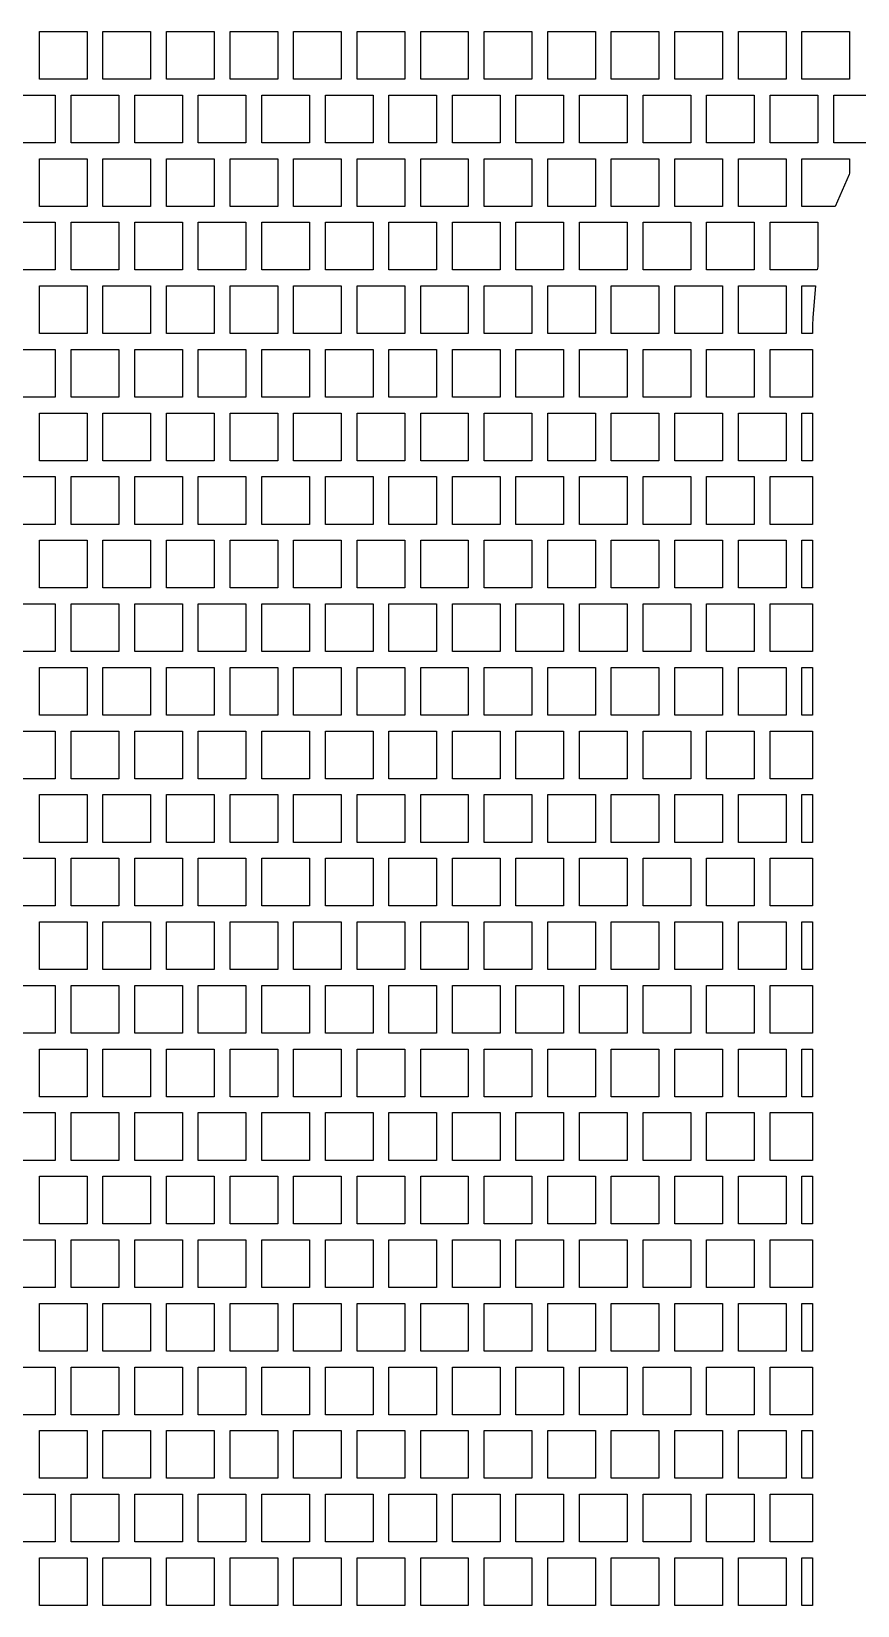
# Model space of a CAD drawing. Header units: metres. Extents: x 32 to 1978, y 32 to 1968.
# Drawn here: x 290 to 550, y 1472.5 to 1967.5 of the extents above; entities that cross this region are included whole.
import ezdxf

# ---------------------------------------------------------------- set-up
doc = ezdxf.new("R2010")
doc.units = ezdxf.units.M

msp = doc.modelspace()

# ---------------------------------------------------------------- linework, layer by layer
for points in [[(292.5, 1952.5), (292.5, 1967.5), (307.5, 1967.5), (307.5, 1952.5), (292.5, 1952.5), (292.5, 1952.5)], [(312.5, 1952.5), (312.5, 1967.5), (327.5, 1967.5), (327.5, 1952.5), (312.5, 1952.5), (312.5, 1952.5)], [(332.5, 1952.5), (332.5, 1967.5), (347.5, 1967.5), (347.5, 1952.5), (332.5, 1952.5), (332.5, 1952.5)], [(352.5, 1952.5), (352.5, 1967.5), (367.5, 1967.5), (367.5, 1952.5), (352.5, 1952.5), (352.5, 1952.5)], [(372.5, 1952.5), (372.5, 1967.5), (387.5, 1967.5), (387.5, 1952.5), (372.5, 1952.5), (372.5, 1952.5)], [(392.5, 1952.5), (392.5, 1967.5), (407.5, 1967.5), (407.5, 1952.5), (392.5, 1952.5), (392.5, 1952.5)], [(412.5, 1952.5), (412.5, 1967.5), (427.5, 1967.5), (427.5, 1952.5), (412.5, 1952.5), (412.5, 1952.5)], [(432.5, 1952.5), (432.5, 1967.5), (447.5, 1967.5), (447.5, 1952.5), (432.5, 1952.5), (432.5, 1952.5)], [(452.5, 1952.5), (452.5, 1967.5), (467.5, 1967.5), (467.5, 1952.5), (452.5, 1952.5), (452.5, 1952.5)], [(472.5, 1952.5), (472.5, 1967.5), (487.5, 1967.5), (487.5, 1952.5), (472.5, 1952.5), (472.5, 1952.5)], [(492.5, 1952.5), (492.5, 1967.5), (507.5, 1967.5), (507.5, 1952.5), (492.5, 1952.5), (492.5, 1952.5)], [(512.5, 1952.5), (512.5, 1967.5), (527.5, 1967.5), (527.5, 1952.5), (512.5, 1952.5), (512.5, 1952.5)], [(532.5, 1952.5), (532.5, 1967.5), (547.5, 1967.5), (547.5, 1952.5), (532.5, 1952.5), (532.5, 1952.5)], [(282.5, 1932.5), (282.5, 1947.5), (297.5, 1947.5), (297.5, 1932.5), (282.5, 1932.5), (282.5, 1932.5)], [(302.5, 1932.5), (302.5, 1947.5), (317.5, 1947.5), (317.5, 1932.5), (302.5, 1932.5), (302.5, 1932.5)], [(322.5, 1932.5), (322.5, 1947.5), (337.5, 1947.5), (337.5, 1932.5), (322.5, 1932.5), (322.5, 1932.5)], [(342.5, 1932.5), (342.5, 1947.5), (357.5, 1947.5), (357.5, 1932.5), (342.5, 1932.5), (342.5, 1932.5)], [(362.5, 1932.5), (362.5, 1947.5), (377.5, 1947.5), (377.5, 1932.5), (362.5, 1932.5), (362.5, 1932.5)], [(382.5, 1932.5), (382.5, 1947.5), (397.5, 1947.5), (397.5, 1932.5), (382.5, 1932.5), (382.5, 1932.5)], [(402.5, 1932.5), (402.5, 1947.5), (417.5, 1947.5), (417.5, 1932.5), (402.5, 1932.5), (402.5, 1932.5)], [(422.5, 1932.5), (422.5, 1947.5), (437.5, 1947.5), (437.5, 1932.5), (422.5, 1932.5), (422.5, 1932.5)], [(442.5, 1932.5), (442.5, 1947.5), (457.5, 1947.5), (457.5, 1932.5), (442.5, 1932.5), (442.5, 1932.5)], [(462.5, 1932.5), (462.5, 1947.5), (477.5, 1947.5), (477.5, 1932.5), (462.5, 1932.5), (462.5, 1932.5)], [(482.5, 1932.5), (482.5, 1947.5), (497.5, 1947.5), (497.5, 1932.5), (482.5, 1932.5), (482.5, 1932.5)], [(502.5, 1932.5), (502.5, 1947.5), (517.5, 1947.5), (517.5, 1932.5), (502.5, 1932.5), (502.5, 1932.5)], [(522.5, 1932.5), (522.5, 1947.5), (537.5, 1947.5), (537.5, 1932.5), (522.5, 1932.5), (522.5, 1932.5)], [(542.5, 1932.5), (542.5, 1947.5), (557.5, 1947.5), (557.5, 1938.66), (557.32, 1938.43), (556.91, 1937.88), (556.79, 1937.71), (556.4, 1937.14), (553.37, 1932.5), (542.5, 1932.5), (542.5, 1932.5)], [(292.5, 1912.5), (292.5, 1927.5), (307.5, 1927.5), (307.5, 1912.5), (292.5, 1912.5), (292.5, 1912.5)], [(312.5, 1912.5), (312.5, 1927.5), (327.5, 1927.5), (327.5, 1912.5), (312.5, 1912.5), (312.5, 1912.5)], [(332.5, 1912.5), (332.5, 1927.5), (347.5, 1927.5), (347.5, 1912.5), (332.5, 1912.5), (332.5, 1912.5)], [(352.5, 1912.5), (352.5, 1927.5), (367.5, 1927.5), (367.5, 1912.5), (352.5, 1912.5), (352.5, 1912.5)], [(372.5, 1912.5), (372.5, 1927.5), (387.5, 1927.5), (387.5, 1912.5), (372.5, 1912.5), (372.5, 1912.5)], [(392.5, 1912.5), (392.5, 1927.5), (407.5, 1927.5), (407.5, 1912.5), (392.5, 1912.5), (392.5, 1912.5)], [(412.5, 1912.5), (412.5, 1927.5), (427.5, 1927.5), (427.5, 1912.5), (412.5, 1912.5), (412.5, 1912.5)], [(432.5, 1912.5), (432.5, 1927.5), (447.5, 1927.5), (447.5, 1912.5), (432.5, 1912.5), (432.5, 1912.5)], [(452.5, 1912.5), (452.5, 1927.5), (467.5, 1927.5), (467.5, 1912.5), (452.5, 1912.5), (452.5, 1912.5)], [(472.5, 1912.5), (472.5, 1927.5), (487.5, 1927.5), (487.5, 1912.5), (472.5, 1912.5), (472.5, 1912.5)], [(492.5, 1912.5), (492.5, 1927.5), (507.5, 1927.5), (507.5, 1912.5), (492.5, 1912.5), (492.5, 1912.5)], [(512.5, 1912.5), (512.5, 1927.5), (527.5, 1927.5), (527.5, 1912.5), (512.5, 1912.5), (512.5, 1912.5)], [(532.5, 1912.5), (532.5, 1927.5), (547.5, 1927.5), (547.5, 1922.9), (547.33, 1922.53), (542.93, 1912.5), (532.5, 1912.5), (532.5, 1912.5)], [(282.5, 1892.5), (282.5, 1907.5), (297.5, 1907.5), (297.5, 1892.5), (282.5, 1892.5), (282.5, 1892.5)], [(302.5, 1892.5), (302.5, 1907.5), (317.5, 1907.5), (317.5, 1892.5), (302.5, 1892.5), (302.5, 1892.5)], [(322.5, 1892.5), (322.5, 1907.5), (337.5, 1907.5), (337.5, 1892.5), (322.5, 1892.5), (322.5, 1892.5)], [(342.5, 1892.5), (342.5, 1907.5), (357.5, 1907.5), (357.5, 1892.5), (342.5, 1892.5), (342.5, 1892.5)], [(362.5, 1892.5), (362.5, 1907.5), (377.5, 1907.5), (377.5, 1892.5), (362.5, 1892.5), (362.5, 1892.5)], [(382.5, 1892.5), (382.5, 1907.5), (397.5, 1907.5), (397.5, 1892.5), (382.5, 1892.5), (382.5, 1892.5)], [(402.5, 1892.5), (402.5, 1907.5), (417.5, 1907.5), (417.5, 1892.5), (402.5, 1892.5), (402.5, 1892.5)], [(422.5, 1892.5), (422.5, 1907.5), (437.5, 1907.5), (437.5, 1892.5), (422.5, 1892.5), (422.5, 1892.5)], [(442.5, 1892.5), (442.5, 1907.5), (457.5, 1907.5), (457.5, 1892.5), (442.5, 1892.5), (442.5, 1892.5)], [(462.5, 1892.5), (462.5, 1907.5), (477.5, 1907.5), (477.5, 1892.5), (462.5, 1892.5), (462.5, 1892.5)], [(482.5, 1892.5), (482.5, 1907.5), (497.5, 1907.5), (497.5, 1892.5), (482.5, 1892.5), (482.5, 1892.5)], [(502.5, 1892.5), (502.5, 1907.5), (517.5, 1907.5), (517.5, 1892.5), (502.5, 1892.5), (502.5, 1892.5)], [(522.5, 1892.5), (522.5, 1907.5), (537.5, 1907.5), (537.5, 1893.48), (537.42, 1893.07), (537.33, 1892.5), (522.5, 1892.5), (522.5, 1892.5)], [(292.5, 1872.5), (292.5, 1887.5), (307.5, 1887.5), (307.5, 1872.5), (292.5, 1872.5), (292.5, 1872.5)], [(312.5, 1872.5), (312.5, 1887.5), (327.5, 1887.5), (327.5, 1872.5), (312.5, 1872.5), (312.5, 1872.5)], [(332.5, 1872.5), (332.5, 1887.5), (347.5, 1887.5), (347.5, 1872.5), (332.5, 1872.5), (332.5, 1872.5)], [(352.5, 1872.5), (352.5, 1887.5), (367.5, 1887.5), (367.5, 1872.5), (352.5, 1872.5), (352.5, 1872.5)], [(372.5, 1872.5), (372.5, 1887.5), (387.5, 1887.5), (387.5, 1872.5), (372.5, 1872.5), (372.5, 1872.5)], [(392.5, 1872.5), (392.5, 1887.5), (407.5, 1887.5), (407.5, 1872.5), (392.5, 1872.5), (392.5, 1872.5)], [(412.5, 1872.5), (412.5, 1887.5), (427.5, 1887.5), (427.5, 1872.5), (412.5, 1872.5), (412.5, 1872.5)], [(432.5, 1872.5), (432.5, 1887.5), (447.5, 1887.5), (447.5, 1872.5), (432.5, 1872.5), (432.5, 1872.5)], [(452.5, 1872.5), (452.5, 1887.5), (467.5, 1887.5), (467.5, 1872.5), (452.5, 1872.5), (452.5, 1872.5)], [(472.5, 1872.5), (472.5, 1887.5), (487.5, 1887.5), (487.5, 1872.5), (472.5, 1872.5), (472.5, 1872.5)], [(492.5, 1872.5), (492.5, 1887.5), (507.5, 1887.5), (507.5, 1872.5), (492.5, 1872.5), (492.5, 1872.5)], [(512.5, 1872.5), (512.5, 1887.5), (527.5, 1887.5), (527.5, 1872.5), (512.5, 1872.5), (512.5, 1872.5)], [(532.5, 1872.5), (532.5, 1887.5), (536.76, 1887.5), (535.93, 1877.53), (535.91, 1877.19), (535.9, 1877.08), (535.88, 1876.74), (535.85, 1875.91), (535.84, 1875.57), (535.84, 1875.46), (535.83, 1875.12), (535.83, 1872.5), (532.5, 1872.5), (532.5, 1872.5)], [(532.5, 1872.5), (532.5, 1887.5), (536.76, 1887.5), (535.93, 1877.53), (535.91, 1877.19), (535.9, 1877.08), (535.88, 1876.74), (535.85, 1875.91), (535.84, 1875.57), (535.84, 1875.46), (535.83, 1875.12), (535.83, 1872.5), (532.5, 1872.5), (532.5, 1872.5)], [(282.5, 1852.5), (282.5, 1867.5), (297.5, 1867.5), (297.5, 1852.5), (282.5, 1852.5), (282.5, 1852.5)], [(302.5, 1852.5), (302.5, 1867.5), (317.5, 1867.5), (317.5, 1852.5), (302.5, 1852.5), (302.5, 1852.5)], [(322.5, 1852.5), (322.5, 1867.5), (337.5, 1867.5), (337.5, 1852.5), (322.5, 1852.5), (322.5, 1852.5)], [(342.5, 1852.5), (342.5, 1867.5), (357.5, 1867.5), (357.5, 1852.5), (342.5, 1852.5), (342.5, 1852.5)], [(362.5, 1852.5), (362.5, 1867.5), (377.5, 1867.5), (377.5, 1852.5), (362.5, 1852.5), (362.5, 1852.5)], [(382.5, 1852.5), (382.5, 1867.5), (397.5, 1867.5), (397.5, 1852.5), (382.5, 1852.5), (382.5, 1852.5)], [(402.5, 1852.5), (402.5, 1867.5), (417.5, 1867.5), (417.5, 1852.5), (402.5, 1852.5), (402.5, 1852.5)], [(422.5, 1852.5), (422.5, 1867.5), (437.5, 1867.5), (437.5, 1852.5), (422.5, 1852.5), (422.5, 1852.5)], [(442.5, 1852.5), (442.5, 1867.5), (457.5, 1867.5), (457.5, 1852.5), (442.5, 1852.5), (442.5, 1852.5)], [(462.5, 1852.5), (462.5, 1867.5), (477.5, 1867.5), (477.5, 1852.5), (462.5, 1852.5), (462.5, 1852.5)], [(482.5, 1852.5), (482.5, 1867.5), (497.5, 1867.5), (497.5, 1852.5), (482.5, 1852.5), (482.5, 1852.5)], [(502.5, 1852.5), (502.5, 1867.5), (517.5, 1867.5), (517.5, 1852.5), (502.5, 1852.5), (502.5, 1852.5)], [(522.5, 1852.5), (522.5, 1867.5), (535.83, 1867.5), (535.83, 1852.5), (522.5, 1852.5), (522.5, 1852.5)], [(292.5, 1832.5), (292.5, 1847.5), (307.5, 1847.5), (307.5, 1832.5), (292.5, 1832.5), (292.5, 1832.5)], [(312.5, 1832.5), (312.5, 1847.5), (327.5, 1847.5), (327.5, 1832.5), (312.5, 1832.5), (312.5, 1832.5)], [(332.5, 1832.5), (332.5, 1847.5), (347.5, 1847.5), (347.5, 1832.5), (332.5, 1832.5), (332.5, 1832.5)], [(352.5, 1832.5), (352.5, 1847.5), (367.5, 1847.5), (367.5, 1832.5), (352.5, 1832.5), (352.5, 1832.5)], [(372.5, 1832.5), (372.5, 1847.5), (387.5, 1847.5), (387.5, 1832.5), (372.5, 1832.5), (372.5, 1832.5)], [(392.5, 1832.5), (392.5, 1847.5), (407.5, 1847.5), (407.5, 1832.5), (392.5, 1832.5), (392.5, 1832.5)], [(412.5, 1832.5), (412.5, 1847.5), (427.5, 1847.5), (427.5, 1832.5), (412.5, 1832.5), (412.5, 1832.5)], [(432.5, 1832.5), (432.5, 1847.5), (447.5, 1847.5), (447.5, 1832.5), (432.5, 1832.5), (432.5, 1832.5)], [(452.5, 1832.5), (452.5, 1847.5), (467.5, 1847.5), (467.5, 1832.5), (452.5, 1832.5), (452.5, 1832.5)], [(472.5, 1832.5), (472.5, 1847.5), (487.5, 1847.5), (487.5, 1832.5), (472.5, 1832.5), (472.5, 1832.5)], [(492.5, 1832.5), (492.5, 1847.5), (507.5, 1847.5), (507.5, 1832.5), (492.5, 1832.5), (492.5, 1832.5)], [(512.5, 1832.5), (512.5, 1847.5), (527.5, 1847.5), (527.5, 1832.5), (512.5, 1832.5), (512.5, 1832.5)], [(532.5, 1832.5), (532.5, 1847.5), (535.83, 1847.5), (535.83, 1832.5), (532.5, 1832.5), (532.5, 1832.5)], [(532.5, 1832.5), (532.5, 1847.5), (535.83, 1847.5), (535.83, 1832.5), (532.5, 1832.5), (532.5, 1832.5)], [(282.5, 1812.5), (282.5, 1827.5), (297.5, 1827.5), (297.5, 1812.5), (282.5, 1812.5), (282.5, 1812.5)], [(302.5, 1812.5), (302.5, 1827.5), (317.5, 1827.5), (317.5, 1812.5), (302.5, 1812.5), (302.5, 1812.5)], [(322.5, 1812.5), (322.5, 1827.5), (337.5, 1827.5), (337.5, 1812.5), (322.5, 1812.5), (322.5, 1812.5)], [(342.5, 1812.5), (342.5, 1827.5), (357.5, 1827.5), (357.5, 1812.5), (342.5, 1812.5), (342.5, 1812.5)], [(362.5, 1812.5), (362.5, 1827.5), (377.5, 1827.5), (377.5, 1812.5), (362.5, 1812.5), (362.5, 1812.5)], [(382.5, 1812.5), (382.5, 1827.5), (397.5, 1827.5), (397.5, 1812.5), (382.5, 1812.5), (382.5, 1812.5)], [(402.5, 1812.5), (402.5, 1827.5), (417.5, 1827.5), (417.5, 1812.5), (402.5, 1812.5), (402.5, 1812.5)], [(422.5, 1812.5), (422.5, 1827.5), (437.5, 1827.5), (437.5, 1812.5), (422.5, 1812.5), (422.5, 1812.5)], [(442.5, 1812.5), (442.5, 1827.5), (457.5, 1827.5), (457.5, 1812.5), (442.5, 1812.5), (442.5, 1812.5)], [(462.5, 1812.5), (462.5, 1827.5), (477.5, 1827.5), (477.5, 1812.5), (462.5, 1812.5), (462.5, 1812.5)], [(482.5, 1812.5), (482.5, 1827.5), (497.5, 1827.5), (497.5, 1812.5), (482.5, 1812.5), (482.5, 1812.5)], [(502.5, 1812.5), (502.5, 1827.5), (517.5, 1827.5), (517.5, 1812.5), (502.5, 1812.5), (502.5, 1812.5)], [(522.5, 1812.5), (522.5, 1827.5), (535.83, 1827.5), (535.83, 1812.5), (522.5, 1812.5), (522.5, 1812.5)], [(292.5, 1792.5), (292.5, 1807.5), (307.5, 1807.5), (307.5, 1792.5), (292.5, 1792.5), (292.5, 1792.5)], [(312.5, 1792.5), (312.5, 1807.5), (327.5, 1807.5), (327.5, 1792.5), (312.5, 1792.5), (312.5, 1792.5)], [(332.5, 1792.5), (332.5, 1807.5), (347.5, 1807.5), (347.5, 1792.5), (332.5, 1792.5), (332.5, 1792.5)], [(352.5, 1792.5), (352.5, 1807.5), (367.5, 1807.5), (367.5, 1792.5), (352.5, 1792.5), (352.5, 1792.5)], [(372.5, 1792.5), (372.5, 1807.5), (387.5, 1807.5), (387.5, 1792.5), (372.5, 1792.5), (372.5, 1792.5)], [(392.5, 1792.5), (392.5, 1807.5), (407.5, 1807.5), (407.5, 1792.5), (392.5, 1792.5), (392.5, 1792.5)], [(412.5, 1792.5), (412.5, 1807.5), (427.5, 1807.5), (427.5, 1792.5), (412.5, 1792.5), (412.5, 1792.5)], [(432.5, 1792.5), (432.5, 1807.5), (447.5, 1807.5), (447.5, 1792.5), (432.5, 1792.5), (432.5, 1792.5)], [(452.5, 1792.5), (452.5, 1807.5), (467.5, 1807.5), (467.5, 1792.5), (452.5, 1792.5), (452.5, 1792.5)], [(472.5, 1792.5), (472.5, 1807.5), (487.5, 1807.5), (487.5, 1792.5), (472.5, 1792.5), (472.5, 1792.5)], [(492.5, 1792.5), (492.5, 1807.5), (507.5, 1807.5), (507.5, 1792.5), (492.5, 1792.5), (492.5, 1792.5)], [(512.5, 1792.5), (512.5, 1807.5), (527.5, 1807.5), (527.5, 1792.5), (512.5, 1792.5), (512.5, 1792.5)], [(532.5, 1792.5), (532.5, 1807.5), (535.83, 1807.5), (535.83, 1792.5), (532.5, 1792.5), (532.5, 1792.5)], [(532.5, 1792.5), (532.5, 1807.5), (535.83, 1807.5), (535.83, 1792.5), (532.5, 1792.5), (532.5, 1792.5)], [(282.5, 1772.5), (282.5, 1787.5), (297.5, 1787.5), (297.5, 1772.5), (282.5, 1772.5), (282.5, 1772.5)], [(302.5, 1772.5), (302.5, 1787.5), (317.5, 1787.5), (317.5, 1772.5), (302.5, 1772.5), (302.5, 1772.5)], [(322.5, 1772.5), (322.5, 1787.5), (337.5, 1787.5), (337.5, 1772.5), (322.5, 1772.5), (322.5, 1772.5)], [(342.5, 1772.5), (342.5, 1787.5), (357.5, 1787.5), (357.5, 1772.5), (342.5, 1772.5), (342.5, 1772.5)], [(362.5, 1772.5), (362.5, 1787.5), (377.5, 1787.5), (377.5, 1772.5), (362.5, 1772.5), (362.5, 1772.5)], [(382.5, 1772.5), (382.5, 1787.5), (397.5, 1787.5), (397.5, 1772.5), (382.5, 1772.5), (382.5, 1772.5)], [(402.5, 1772.5), (402.5, 1787.5), (417.5, 1787.5), (417.5, 1772.5), (402.5, 1772.5), (402.5, 1772.5)], [(422.5, 1772.5), (422.5, 1787.5), (437.5, 1787.5), (437.5, 1772.5), (422.5, 1772.5), (422.5, 1772.5)], [(442.5, 1772.5), (442.5, 1787.5), (457.5, 1787.5), (457.5, 1772.5), (442.5, 1772.5), (442.5, 1772.5)], [(462.5, 1772.5), (462.5, 1787.5), (477.5, 1787.5), (477.5, 1772.5), (462.5, 1772.5), (462.5, 1772.5)], [(482.5, 1772.5), (482.5, 1787.5), (497.5, 1787.5), (497.5, 1772.5), (482.5, 1772.5), (482.5, 1772.5)], [(502.5, 1772.5), (502.5, 1787.5), (517.5, 1787.5), (517.5, 1772.5), (502.5, 1772.5), (502.5, 1772.5)], [(522.5, 1772.5), (522.5, 1787.5), (535.83, 1787.5), (535.83, 1772.5), (522.5, 1772.5), (522.5, 1772.5)], [(292.5, 1752.5), (292.5, 1767.5), (307.5, 1767.5), (307.5, 1752.5), (292.5, 1752.5), (292.5, 1752.5)], [(312.5, 1752.5), (312.5, 1767.5), (327.5, 1767.5), (327.5, 1752.5), (312.5, 1752.5), (312.5, 1752.5)], [(332.5, 1752.5), (332.5, 1767.5), (347.5, 1767.5), (347.5, 1752.5), (332.5, 1752.5), (332.5, 1752.5)], [(352.5, 1752.5), (352.5, 1767.5), (367.5, 1767.5), (367.5, 1752.5), (352.5, 1752.5), (352.5, 1752.5)], [(372.5, 1752.5), (372.5, 1767.5), (387.5, 1767.5), (387.5, 1752.5), (372.5, 1752.5), (372.5, 1752.5)], [(392.5, 1752.5), (392.5, 1767.5), (407.5, 1767.5), (407.5, 1752.5), (392.5, 1752.5), (392.5, 1752.5)], [(412.5, 1752.5), (412.5, 1767.5), (427.5, 1767.5), (427.5, 1752.5), (412.5, 1752.5), (412.5, 1752.5)], [(432.5, 1752.5), (432.5, 1767.5), (447.5, 1767.5), (447.5, 1752.5), (432.5, 1752.5), (432.5, 1752.5)], [(452.5, 1752.5), (452.5, 1767.5), (467.5, 1767.5), (467.5, 1752.5), (452.5, 1752.5), (452.5, 1752.5)], [(472.5, 1752.5), (472.5, 1767.5), (487.5, 1767.5), (487.5, 1752.5), (472.5, 1752.5), (472.5, 1752.5)], [(492.5, 1752.5), (492.5, 1767.5), (507.5, 1767.5), (507.5, 1752.5), (492.5, 1752.5), (492.5, 1752.5)], [(512.5, 1752.5), (512.5, 1767.5), (527.5, 1767.5), (527.5, 1752.5), (512.5, 1752.5), (512.5, 1752.5)], [(532.5, 1752.5), (532.5, 1767.5), (535.83, 1767.5), (535.83, 1752.5), (532.5, 1752.5), (532.5, 1752.5)], [(532.5, 1752.5), (532.5, 1767.5), (535.83, 1767.5), (535.83, 1752.5), (532.5, 1752.5), (532.5, 1752.5)], [(282.5, 1732.5), (282.5, 1747.5), (297.5, 1747.5), (297.5, 1732.5), (282.5, 1732.5), (282.5, 1732.5)], [(302.5, 1732.5), (302.5, 1747.5), (317.5, 1747.5), (317.5, 1732.5), (302.5, 1732.5), (302.5, 1732.5)], [(322.5, 1732.5), (322.5, 1747.5), (337.5, 1747.5), (337.5, 1732.5), (322.5, 1732.5), (322.5, 1732.5)], [(342.5, 1732.5), (342.5, 1747.5), (357.5, 1747.5), (357.5, 1732.5), (342.5, 1732.5), (342.5, 1732.5)], [(362.5, 1732.5), (362.5, 1747.5), (377.5, 1747.5), (377.5, 1732.5), (362.5, 1732.5), (362.5, 1732.5)], [(382.5, 1732.5), (382.5, 1747.5), (397.5, 1747.5), (397.5, 1732.5), (382.5, 1732.5), (382.5, 1732.5)], [(402.5, 1732.5), (402.5, 1747.5), (417.5, 1747.5), (417.5, 1732.5), (402.5, 1732.5), (402.5, 1732.5)], [(422.5, 1732.5), (422.5, 1747.5), (437.5, 1747.5), (437.5, 1732.5), (422.5, 1732.5), (422.5, 1732.5)], [(442.5, 1732.5), (442.5, 1747.5), (457.5, 1747.5), (457.5, 1732.5), (442.5, 1732.5), (442.5, 1732.5)], [(462.5, 1732.5), (462.5, 1747.5), (477.5, 1747.5), (477.5, 1732.5), (462.5, 1732.5), (462.5, 1732.5)], [(482.5, 1732.5), (482.5, 1747.5), (497.5, 1747.5), (497.5, 1732.5), (482.5, 1732.5), (482.5, 1732.5)], [(502.5, 1732.5), (502.5, 1747.5), (517.5, 1747.5), (517.5, 1732.5), (502.5, 1732.5), (502.5, 1732.5)], [(522.5, 1732.5), (522.5, 1747.5), (535.83, 1747.5), (535.83, 1732.5), (522.5, 1732.5), (522.5, 1732.5)], [(292.5, 1712.5), (292.5, 1727.5), (307.5, 1727.5), (307.5, 1712.5), (292.5, 1712.5), (292.5, 1712.5)], [(312.5, 1712.5), (312.5, 1727.5), (327.5, 1727.5), (327.5, 1712.5), (312.5, 1712.5), (312.5, 1712.5)], [(332.5, 1712.5), (332.5, 1727.5), (347.5, 1727.5), (347.5, 1712.5), (332.5, 1712.5), (332.5, 1712.5)], [(352.5, 1712.5), (352.5, 1727.5), (367.5, 1727.5), (367.5, 1712.5), (352.5, 1712.5), (352.5, 1712.5)], [(372.5, 1712.5), (372.5, 1727.5), (387.5, 1727.5), (387.5, 1712.5), (372.5, 1712.5), (372.5, 1712.5)], [(392.5, 1712.5), (392.5, 1727.5), (407.5, 1727.5), (407.5, 1712.5), (392.5, 1712.5), (392.5, 1712.5)], [(412.5, 1712.5), (412.5, 1727.5), (427.5, 1727.5), (427.5, 1712.5), (412.5, 1712.5), (412.5, 1712.5)], [(432.5, 1712.5), (432.5, 1727.5), (447.5, 1727.5), (447.5, 1712.5), (432.5, 1712.5), (432.5, 1712.5)], [(452.5, 1712.5), (452.5, 1727.5), (467.5, 1727.5), (467.5, 1712.5), (452.5, 1712.5), (452.5, 1712.5)], [(472.5, 1712.5), (472.5, 1727.5), (487.5, 1727.5), (487.5, 1712.5), (472.5, 1712.5), (472.5, 1712.5)], [(492.5, 1712.5), (492.5, 1727.5), (507.5, 1727.5), (507.5, 1712.5), (492.5, 1712.5), (492.5, 1712.5)], [(512.5, 1712.5), (512.5, 1727.5), (527.5, 1727.5), (527.5, 1712.5), (512.5, 1712.5), (512.5, 1712.5)], [(532.5, 1712.5), (532.5, 1727.5), (535.83, 1727.5), (535.83, 1712.5), (532.5, 1712.5), (532.5, 1712.5)], [(532.5, 1712.5), (532.5, 1727.5), (535.83, 1727.5), (535.83, 1712.5), (532.5, 1712.5), (532.5, 1712.5)], [(282.5, 1692.5), (282.5, 1707.5), (297.5, 1707.5), (297.5, 1692.5), (282.5, 1692.5), (282.5, 1692.5)], [(302.5, 1692.5), (302.5, 1707.5), (317.5, 1707.5), (317.5, 1692.5), (302.5, 1692.5), (302.5, 1692.5)], [(322.5, 1692.5), (322.5, 1707.5), (337.5, 1707.5), (337.5, 1692.5), (322.5, 1692.5), (322.5, 1692.5)], [(342.5, 1692.5), (342.5, 1707.5), (357.5, 1707.5), (357.5, 1692.5), (342.5, 1692.5), (342.5, 1692.5)], [(362.5, 1692.5), (362.5, 1707.5), (377.5, 1707.5), (377.5, 1692.5), (362.5, 1692.5), (362.5, 1692.5)], [(382.5, 1692.5), (382.5, 1707.5), (397.5, 1707.5), (397.5, 1692.5), (382.5, 1692.5), (382.5, 1692.5)], [(402.5, 1692.5), (402.5, 1707.5), (417.5, 1707.5), (417.5, 1692.5), (402.5, 1692.5), (402.5, 1692.5)], [(422.5, 1692.5), (422.5, 1707.5), (437.5, 1707.5), (437.5, 1692.5), (422.5, 1692.5), (422.5, 1692.5)], [(442.5, 1692.5), (442.5, 1707.5), (457.5, 1707.5), (457.5, 1692.5), (442.5, 1692.5), (442.5, 1692.5)], [(462.5, 1692.5), (462.5, 1707.5), (477.5, 1707.5), (477.5, 1692.5), (462.5, 1692.5), (462.5, 1692.5)], [(482.5, 1692.5), (482.5, 1707.5), (497.5, 1707.5), (497.5, 1692.5), (482.5, 1692.5), (482.5, 1692.5)], [(502.5, 1692.5), (502.5, 1707.5), (517.5, 1707.5), (517.5, 1692.5), (502.5, 1692.5), (502.5, 1692.5)], [(522.5, 1692.5), (522.5, 1707.5), (535.83, 1707.5), (535.83, 1692.5), (522.5, 1692.5), (522.5, 1692.5)], [(292.5, 1672.5), (292.5, 1687.5), (307.5, 1687.5), (307.5, 1672.5), (292.5, 1672.5), (292.5, 1672.5)], [(312.5, 1672.5), (312.5, 1687.5), (327.5, 1687.5), (327.5, 1672.5), (312.5, 1672.5), (312.5, 1672.5)], [(332.5, 1672.5), (332.5, 1687.5), (347.5, 1687.5), (347.5, 1672.5), (332.5, 1672.5), (332.5, 1672.5)], [(352.5, 1672.5), (352.5, 1687.5), (367.5, 1687.5), (367.5, 1672.5), (352.5, 1672.5), (352.5, 1672.5)], [(372.5, 1672.5), (372.5, 1687.5), (387.5, 1687.5), (387.5, 1672.5), (372.5, 1672.5), (372.5, 1672.5)], [(392.5, 1672.5), (392.5, 1687.5), (407.5, 1687.5), (407.5, 1672.5), (392.5, 1672.5), (392.5, 1672.5)], [(412.5, 1672.5), (412.5, 1687.5), (427.5, 1687.5), (427.5, 1672.5), (412.5, 1672.5), (412.5, 1672.5)], [(432.5, 1672.5), (432.5, 1687.5), (447.5, 1687.5), (447.5, 1672.5), (432.5, 1672.5), (432.5, 1672.5)], [(452.5, 1672.5), (452.5, 1687.5), (467.5, 1687.5), (467.5, 1672.5), (452.5, 1672.5), (452.5, 1672.5)], [(472.5, 1672.5), (472.5, 1687.5), (487.5, 1687.5), (487.5, 1672.5), (472.5, 1672.5), (472.5, 1672.5)], [(492.5, 1672.5), (492.5, 1687.5), (507.5, 1687.5), (507.5, 1672.5), (492.5, 1672.5), (492.5, 1672.5)], [(512.5, 1672.5), (512.5, 1687.5), (527.5, 1687.5), (527.5, 1672.5), (512.5, 1672.5), (512.5, 1672.5)], [(532.5, 1672.5), (532.5, 1687.5), (535.83, 1687.5), (535.83, 1672.5), (532.5, 1672.5), (532.5, 1672.5)], [(532.5, 1672.5), (532.5, 1687.5), (535.83, 1687.5), (535.83, 1672.5), (532.5, 1672.5), (532.5, 1672.5)], [(282.5, 1652.5), (282.5, 1667.5), (297.5, 1667.5), (297.5, 1652.5), (282.5, 1652.5), (282.5, 1652.5)], [(302.5, 1652.5), (302.5, 1667.5), (317.5, 1667.5), (317.5, 1652.5), (302.5, 1652.5), (302.5, 1652.5)], [(322.5, 1652.5), (322.5, 1667.5), (337.5, 1667.5), (337.5, 1652.5), (322.5, 1652.5), (322.5, 1652.5)], [(342.5, 1652.5), (342.5, 1667.5), (357.5, 1667.5), (357.5, 1652.5), (342.5, 1652.5), (342.5, 1652.5)], [(362.5, 1652.5), (362.5, 1667.5), (377.5, 1667.5), (377.5, 1652.5), (362.5, 1652.5), (362.5, 1652.5)], [(382.5, 1652.5), (382.5, 1667.5), (397.5, 1667.5), (397.5, 1652.5), (382.5, 1652.5), (382.5, 1652.5)], [(402.5, 1652.5), (402.5, 1667.5), (417.5, 1667.5), (417.5, 1652.5), (402.5, 1652.5), (402.5, 1652.5)], [(422.5, 1652.5), (422.5, 1667.5), (437.5, 1667.5), (437.5, 1652.5), (422.5, 1652.5), (422.5, 1652.5)], [(442.5, 1652.5), (442.5, 1667.5), (457.5, 1667.5), (457.5, 1652.5), (442.5, 1652.5), (442.5, 1652.5)], [(462.5, 1652.5), (462.5, 1667.5), (477.5, 1667.5), (477.5, 1652.5), (462.5, 1652.5), (462.5, 1652.5)], [(482.5, 1652.5), (482.5, 1667.5), (497.5, 1667.5), (497.5, 1652.5), (482.5, 1652.5), (482.5, 1652.5)], [(502.5, 1652.5), (502.5, 1667.5), (517.5, 1667.5), (517.5, 1652.5), (502.5, 1652.5), (502.5, 1652.5)], [(522.5, 1652.5), (522.5, 1667.5), (535.83, 1667.5), (535.83, 1652.5), (522.5, 1652.5), (522.5, 1652.5)], [(292.5, 1632.5), (292.5, 1647.5), (307.5, 1647.5), (307.5, 1632.5), (292.5, 1632.5), (292.5, 1632.5)], [(312.5, 1632.5), (312.5, 1647.5), (327.5, 1647.5), (327.5, 1632.5), (312.5, 1632.5), (312.5, 1632.5)], [(332.5, 1632.5), (332.5, 1647.5), (347.5, 1647.5), (347.5, 1632.5), (332.5, 1632.5), (332.5, 1632.5)], [(352.5, 1632.5), (352.5, 1647.5), (367.5, 1647.5), (367.5, 1632.5), (352.5, 1632.5), (352.5, 1632.5)], [(372.5, 1632.5), (372.5, 1647.5), (387.5, 1647.5), (387.5, 1632.5), (372.5, 1632.5), (372.5, 1632.5)], [(392.5, 1632.5), (392.5, 1647.5), (407.5, 1647.5), (407.5, 1632.5), (392.5, 1632.5), (392.5, 1632.5)], [(412.5, 1632.5), (412.5, 1647.5), (427.5, 1647.5), (427.5, 1632.5), (412.5, 1632.5), (412.5, 1632.5)], [(432.5, 1632.5), (432.5, 1647.5), (447.5, 1647.5), (447.5, 1632.5), (432.5, 1632.5), (432.5, 1632.5)], [(452.5, 1632.5), (452.5, 1647.5), (467.5, 1647.5), (467.5, 1632.5), (452.5, 1632.5), (452.5, 1632.5)], [(472.5, 1632.5), (472.5, 1647.5), (487.5, 1647.5), (487.5, 1632.5), (472.5, 1632.5), (472.5, 1632.5)], [(492.5, 1632.5), (492.5, 1647.5), (507.5, 1647.5), (507.5, 1632.5), (492.5, 1632.5), (492.5, 1632.5)], [(512.5, 1632.5), (512.5, 1647.5), (527.5, 1647.5), (527.5, 1632.5), (512.5, 1632.5), (512.5, 1632.5)], [(532.5, 1632.5), (532.5, 1647.5), (535.83, 1647.5), (535.83, 1632.5), (532.5, 1632.5), (532.5, 1632.5)], [(532.5, 1632.5), (532.5, 1647.5), (535.83, 1647.5), (535.83, 1632.5), (532.5, 1632.5), (532.5, 1632.5)], [(282.5, 1612.5), (282.5, 1627.5), (297.5, 1627.5), (297.5, 1612.5), (282.5, 1612.5), (282.5, 1612.5)], [(302.5, 1612.5), (302.5, 1627.5), (317.5, 1627.5), (317.5, 1612.5), (302.5, 1612.5), (302.5, 1612.5)], [(322.5, 1612.5), (322.5, 1627.5), (337.5, 1627.5), (337.5, 1612.5), (322.5, 1612.5), (322.5, 1612.5)], [(342.5, 1612.5), (342.5, 1627.5), (357.5, 1627.5), (357.5, 1612.5), (342.5, 1612.5), (342.5, 1612.5)], [(362.5, 1612.5), (362.5, 1627.5), (377.5, 1627.5), (377.5, 1612.5), (362.5, 1612.5), (362.5, 1612.5)], [(382.5, 1612.5), (382.5, 1627.5), (397.5, 1627.5), (397.5, 1612.5), (382.5, 1612.5), (382.5, 1612.5)], [(402.5, 1612.5), (402.5, 1627.5), (417.5, 1627.5), (417.5, 1612.5), (402.5, 1612.5), (402.5, 1612.5)], [(422.5, 1612.5), (422.5, 1627.5), (437.5, 1627.5), (437.5, 1612.5), (422.5, 1612.5), (422.5, 1612.5)], [(442.5, 1612.5), (442.5, 1627.5), (457.5, 1627.5), (457.5, 1612.5), (442.5, 1612.5), (442.5, 1612.5)], [(462.5, 1612.5), (462.5, 1627.5), (477.5, 1627.5), (477.5, 1612.5), (462.5, 1612.5), (462.5, 1612.5)], [(482.5, 1612.5), (482.5, 1627.5), (497.5, 1627.5), (497.5, 1612.5), (482.5, 1612.5), (482.5, 1612.5)], [(502.5, 1612.5), (502.5, 1627.5), (517.5, 1627.5), (517.5, 1612.5), (502.5, 1612.5), (502.5, 1612.5)], [(522.5, 1612.5), (522.5, 1627.5), (535.83, 1627.5), (535.83, 1612.5), (522.5, 1612.5), (522.5, 1612.5)], [(292.5, 1592.5), (292.5, 1607.5), (307.5, 1607.5), (307.5, 1592.5), (292.5, 1592.5), (292.5, 1592.5)], [(312.5, 1592.5), (312.5, 1607.5), (327.5, 1607.5), (327.5, 1592.5), (312.5, 1592.5), (312.5, 1592.5)], [(332.5, 1592.5), (332.5, 1607.5), (347.5, 1607.5), (347.5, 1592.5), (332.5, 1592.5), (332.5, 1592.5)], [(352.5, 1592.5), (352.5, 1607.5), (367.5, 1607.5), (367.5, 1592.5), (352.5, 1592.5), (352.5, 1592.5)], [(372.5, 1592.5), (372.5, 1607.5), (387.5, 1607.5), (387.5, 1592.5), (372.5, 1592.5), (372.5, 1592.5)], [(392.5, 1592.5), (392.5, 1607.5), (407.5, 1607.5), (407.5, 1592.5), (392.5, 1592.5), (392.5, 1592.5)], [(412.5, 1592.5), (412.5, 1607.5), (427.5, 1607.5), (427.5, 1592.5), (412.5, 1592.5), (412.5, 1592.5)], [(432.5, 1592.5), (432.5, 1607.5), (447.5, 1607.5), (447.5, 1592.5), (432.5, 1592.5), (432.5, 1592.5)], [(452.5, 1592.5), (452.5, 1607.5), (467.5, 1607.5), (467.5, 1592.5), (452.5, 1592.5), (452.5, 1592.5)], [(472.5, 1592.5), (472.5, 1607.5), (487.5, 1607.5), (487.5, 1592.5), (472.5, 1592.5), (472.5, 1592.5)], [(492.5, 1592.5), (492.5, 1607.5), (507.5, 1607.5), (507.5, 1592.5), (492.5, 1592.5), (492.5, 1592.5)], [(512.5, 1592.5), (512.5, 1607.5), (527.5, 1607.5), (527.5, 1592.5), (512.5, 1592.5), (512.5, 1592.5)], [(532.5, 1592.5), (532.5, 1607.5), (535.83, 1607.5), (535.83, 1592.5), (532.5, 1592.5), (532.5, 1592.5)], [(532.5, 1592.5), (532.5, 1607.5), (535.83, 1607.5), (535.83, 1592.5), (532.5, 1592.5), (532.5, 1592.5)], [(282.5, 1572.5), (282.5, 1587.5), (297.5, 1587.5), (297.5, 1572.5), (282.5, 1572.5), (282.5, 1572.5)], [(302.5, 1572.5), (302.5, 1587.5), (317.5, 1587.5), (317.5, 1572.5), (302.5, 1572.5), (302.5, 1572.5)], [(322.5, 1572.5), (322.5, 1587.5), (337.5, 1587.5), (337.5, 1572.5), (322.5, 1572.5), (322.5, 1572.5)], [(342.5, 1572.5), (342.5, 1587.5), (357.5, 1587.5), (357.5, 1572.5), (342.5, 1572.5), (342.5, 1572.5)], [(362.5, 1572.5), (362.5, 1587.5), (377.5, 1587.5), (377.5, 1572.5), (362.5, 1572.5), (362.5, 1572.5)], [(382.5, 1572.5), (382.5, 1587.5), (397.5, 1587.5), (397.5, 1572.5), (382.5, 1572.5), (382.5, 1572.5)], [(402.5, 1572.5), (402.5, 1587.5), (417.5, 1587.5), (417.5, 1572.5), (402.5, 1572.5), (402.5, 1572.5)], [(422.5, 1572.5), (422.5, 1587.5), (437.5, 1587.5), (437.5, 1572.5), (422.5, 1572.5), (422.5, 1572.5)], [(442.5, 1572.5), (442.5, 1587.5), (457.5, 1587.5), (457.5, 1572.5), (442.5, 1572.5), (442.5, 1572.5)], [(462.5, 1572.5), (462.5, 1587.5), (477.5, 1587.5), (477.5, 1572.5), (462.5, 1572.5), (462.5, 1572.5)], [(482.5, 1572.5), (482.5, 1587.5), (497.5, 1587.5), (497.5, 1572.5), (482.5, 1572.5), (482.5, 1572.5)], [(502.5, 1572.5), (502.5, 1587.5), (517.5, 1587.5), (517.5, 1572.5), (502.5, 1572.5), (502.5, 1572.5)], [(522.5, 1572.5), (522.5, 1587.5), (535.83, 1587.5), (535.83, 1572.5), (522.5, 1572.5), (522.5, 1572.5)], [(292.5, 1552.5), (292.5, 1567.5), (307.5, 1567.5), (307.5, 1552.5), (292.5, 1552.5), (292.5, 1552.5)], [(312.5, 1552.5), (312.5, 1567.5), (327.5, 1567.5), (327.5, 1552.5), (312.5, 1552.5), (312.5, 1552.5)], [(332.5, 1552.5), (332.5, 1567.5), (347.5, 1567.5), (347.5, 1552.5), (332.5, 1552.5), (332.5, 1552.5)], [(352.5, 1552.5), (352.5, 1567.5), (367.5, 1567.5), (367.5, 1552.5), (352.5, 1552.5), (352.5, 1552.5)], [(372.5, 1552.5), (372.5, 1567.5), (387.5, 1567.5), (387.5, 1552.5), (372.5, 1552.5), (372.5, 1552.5)], [(392.5, 1552.5), (392.5, 1567.5), (407.5, 1567.5), (407.5, 1552.5), (392.5, 1552.5), (392.5, 1552.5)], [(412.5, 1552.5), (412.5, 1567.5), (427.5, 1567.5), (427.5, 1552.5), (412.5, 1552.5), (412.5, 1552.5)], [(432.5, 1552.5), (432.5, 1567.5), (447.5, 1567.5), (447.5, 1552.5), (432.5, 1552.5), (432.5, 1552.5)], [(452.5, 1552.5), (452.5, 1567.5), (467.5, 1567.5), (467.5, 1552.5), (452.5, 1552.5), (452.5, 1552.5)], [(472.5, 1552.5), (472.5, 1567.5), (487.5, 1567.5), (487.5, 1552.5), (472.5, 1552.5), (472.5, 1552.5)], [(492.5, 1552.5), (492.5, 1567.5), (507.5, 1567.5), (507.5, 1552.5), (492.5, 1552.5), (492.5, 1552.5)], [(512.5, 1552.5), (512.5, 1567.5), (527.5, 1567.5), (527.5, 1552.5), (512.5, 1552.5), (512.5, 1552.5)], [(532.5, 1552.5), (532.5, 1567.5), (535.83, 1567.5), (535.83, 1552.5), (532.5, 1552.5), (532.5, 1552.5)], [(532.5, 1552.5), (532.5, 1567.5), (535.83, 1567.5), (535.83, 1552.5), (532.5, 1552.5), (532.5, 1552.5)], [(282.5, 1532.5), (282.5, 1547.5), (297.5, 1547.5), (297.5, 1532.5), (282.5, 1532.5), (282.5, 1532.5)], [(302.5, 1532.5), (302.5, 1547.5), (317.5, 1547.5), (317.5, 1532.5), (302.5, 1532.5), (302.5, 1532.5)], [(322.5, 1532.5), (322.5, 1547.5), (337.5, 1547.5), (337.5, 1532.5), (322.5, 1532.5), (322.5, 1532.5)], [(342.5, 1532.5), (342.5, 1547.5), (357.5, 1547.5), (357.5, 1532.5), (342.5, 1532.5), (342.5, 1532.5)], [(362.5, 1532.5), (362.5, 1547.5), (377.5, 1547.5), (377.5, 1532.5), (362.5, 1532.5), (362.5, 1532.5)], [(382.5, 1532.5), (382.5, 1547.5), (397.5, 1547.5), (397.5, 1532.5), (382.5, 1532.5), (382.5, 1532.5)], [(402.5, 1532.5), (402.5, 1547.5), (417.5, 1547.5), (417.5, 1532.5), (402.5, 1532.5), (402.5, 1532.5)], [(422.5, 1532.5), (422.5, 1547.5), (437.5, 1547.5), (437.5, 1532.5), (422.5, 1532.5), (422.5, 1532.5)], [(442.5, 1532.5), (442.5, 1547.5), (457.5, 1547.5), (457.5, 1532.5), (442.5, 1532.5), (442.5, 1532.5)], [(462.5, 1532.5), (462.5, 1547.5), (477.5, 1547.5), (477.5, 1532.5), (462.5, 1532.5), (462.5, 1532.5)], [(482.5, 1532.5), (482.5, 1547.5), (497.5, 1547.5), (497.5, 1532.5), (482.5, 1532.5), (482.5, 1532.5)], [(502.5, 1532.5), (502.5, 1547.5), (517.5, 1547.5), (517.5, 1532.5), (502.5, 1532.5), (502.5, 1532.5)], [(522.5, 1532.5), (522.5, 1547.5), (535.83, 1547.5), (535.83, 1532.5), (522.5, 1532.5), (522.5, 1532.5)], [(292.5, 1512.5), (292.5, 1527.5), (307.5, 1527.5), (307.5, 1512.5), (292.5, 1512.5), (292.5, 1512.5)], [(312.5, 1512.5), (312.5, 1527.5), (327.5, 1527.5), (327.5, 1512.5), (312.5, 1512.5), (312.5, 1512.5)], [(332.5, 1512.5), (332.5, 1527.5), (347.5, 1527.5), (347.5, 1512.5), (332.5, 1512.5), (332.5, 1512.5)], [(352.5, 1512.5), (352.5, 1527.5), (367.5, 1527.5), (367.5, 1512.5), (352.5, 1512.5), (352.5, 1512.5)], [(372.5, 1512.5), (372.5, 1527.5), (387.5, 1527.5), (387.5, 1512.5), (372.5, 1512.5), (372.5, 1512.5)], [(392.5, 1512.5), (392.5, 1527.5), (407.5, 1527.5), (407.5, 1512.5), (392.5, 1512.5), (392.5, 1512.5)], [(412.5, 1512.5), (412.5, 1527.5), (427.5, 1527.5), (427.5, 1512.5), (412.5, 1512.5), (412.5, 1512.5)], [(432.5, 1512.5), (432.5, 1527.5), (447.5, 1527.5), (447.5, 1512.5), (432.5, 1512.5), (432.5, 1512.5)], [(452.5, 1512.5), (452.5, 1527.5), (467.5, 1527.5), (467.5, 1512.5), (452.5, 1512.5), (452.5, 1512.5)], [(472.5, 1512.5), (472.5, 1527.5), (487.5, 1527.5), (487.5, 1512.5), (472.5, 1512.5), (472.5, 1512.5)], [(492.5, 1512.5), (492.5, 1527.5), (507.5, 1527.5), (507.5, 1512.5), (492.5, 1512.5), (492.5, 1512.5)], [(512.5, 1512.5), (512.5, 1527.5), (527.5, 1527.5), (527.5, 1512.5), (512.5, 1512.5), (512.5, 1512.5)], [(532.5, 1512.5), (532.5, 1527.5), (535.83, 1527.5), (535.83, 1512.5), (532.5, 1512.5), (532.5, 1512.5)], [(532.5, 1512.5), (532.5, 1527.5), (535.83, 1527.5), (535.83, 1512.5), (532.5, 1512.5), (532.5, 1512.5)], [(282.5, 1492.5), (282.5, 1507.5), (297.5, 1507.5), (297.5, 1492.5), (282.5, 1492.5), (282.5, 1492.5)], [(302.5, 1492.5), (302.5, 1507.5), (317.5, 1507.5), (317.5, 1492.5), (302.5, 1492.5), (302.5, 1492.5)], [(322.5, 1492.5), (322.5, 1507.5), (337.5, 1507.5), (337.5, 1492.5), (322.5, 1492.5), (322.5, 1492.5)], [(342.5, 1492.5), (342.5, 1507.5), (357.5, 1507.5), (357.5, 1492.5), (342.5, 1492.5), (342.5, 1492.5)], [(362.5, 1492.5), (362.5, 1507.5), (377.5, 1507.5), (377.5, 1492.5), (362.5, 1492.5), (362.5, 1492.5)], [(382.5, 1492.5), (382.5, 1507.5), (397.5, 1507.5), (397.5, 1492.5), (382.5, 1492.5), (382.5, 1492.5)], [(402.5, 1492.5), (402.5, 1507.5), (417.5, 1507.5), (417.5, 1492.5), (402.5, 1492.5), (402.5, 1492.5)], [(422.5, 1492.5), (422.5, 1507.5), (437.5, 1507.5), (437.5, 1492.5), (422.5, 1492.5), (422.5, 1492.5)], [(442.5, 1492.5), (442.5, 1507.5), (457.5, 1507.5), (457.5, 1492.5), (442.5, 1492.5), (442.5, 1492.5)], [(462.5, 1492.5), (462.5, 1507.5), (477.5, 1507.5), (477.5, 1492.5), (462.5, 1492.5), (462.5, 1492.5)], [(482.5, 1492.5), (482.5, 1507.5), (497.5, 1507.5), (497.5, 1492.5), (482.5, 1492.5), (482.5, 1492.5)], [(502.5, 1492.5), (502.5, 1507.5), (517.5, 1507.5), (517.5, 1492.5), (502.5, 1492.5), (502.5, 1492.5)], [(522.5, 1492.5), (522.5, 1507.5), (535.83, 1507.5), (535.83, 1492.5), (522.5, 1492.5), (522.5, 1492.5)], [(292.5, 1472.5), (292.5, 1487.5), (307.5, 1487.5), (307.5, 1472.5), (292.5, 1472.5), (292.5, 1472.5)], [(312.5, 1472.5), (312.5, 1487.5), (327.5, 1487.5), (327.5, 1472.5), (312.5, 1472.5), (312.5, 1472.5)], [(332.5, 1472.5), (332.5, 1487.5), (347.5, 1487.5), (347.5, 1472.5), (332.5, 1472.5), (332.5, 1472.5)], [(352.5, 1472.5), (352.5, 1487.5), (367.5, 1487.5), (367.5, 1472.5), (352.5, 1472.5), (352.5, 1472.5)], [(372.5, 1472.5), (372.5, 1487.5), (387.5, 1487.5), (387.5, 1472.5), (372.5, 1472.5), (372.5, 1472.5)], [(392.5, 1472.5), (392.5, 1487.5), (407.5, 1487.5), (407.5, 1472.5), (392.5, 1472.5), (392.5, 1472.5)], [(412.5, 1472.5), (412.5, 1487.5), (427.5, 1487.5), (427.5, 1472.5), (412.5, 1472.5), (412.5, 1472.5)], [(432.5, 1472.5), (432.5, 1487.5), (447.5, 1487.5), (447.5, 1472.5), (432.5, 1472.5), (432.5, 1472.5)], [(452.5, 1472.5), (452.5, 1487.5), (467.5, 1487.5), (467.5, 1472.5), (452.5, 1472.5), (452.5, 1472.5)], [(472.5, 1472.5), (472.5, 1487.5), (487.5, 1487.5), (487.5, 1472.5), (472.5, 1472.5), (472.5, 1472.5)], [(492.5, 1472.5), (492.5, 1487.5), (507.5, 1487.5), (507.5, 1472.5), (492.5, 1472.5), (492.5, 1472.5)], [(512.5, 1472.5), (512.5, 1487.5), (527.5, 1487.5), (527.5, 1472.5), (512.5, 1472.5), (512.5, 1472.5)], [(532.5, 1472.5), (532.5, 1487.5), (535.83, 1487.5), (535.83, 1472.5), (532.5, 1472.5), (532.5, 1472.5)], [(532.5, 1472.5), (532.5, 1487.5), (535.83, 1487.5), (535.83, 1472.5), (532.5, 1472.5), (532.5, 1472.5)]]:
    msp.add_lwpolyline(points)

doc.saveas('drawing.dxf')
